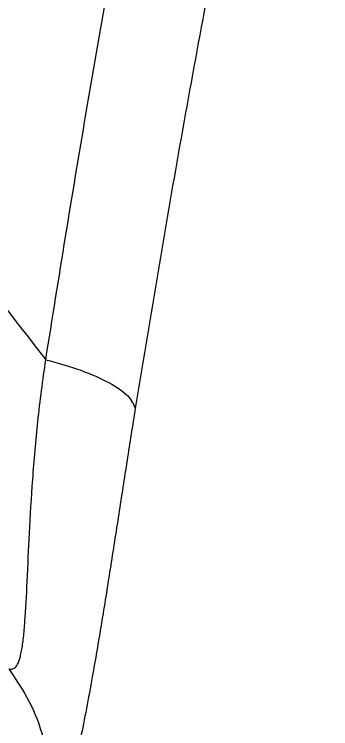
# Model space of a CAD drawing. Extents: x 400 to 501, y 484 to 634.
# Drawn here: x 411.428 to 412.684, y 558.63 to 561.472 of the extents above; entities that cross this region are included whole.
import ezdxf

# ---------------------------------------------------------------- set-up
doc = ezdxf.new("R2010")
doc.units = 0
doc.header["$MEASUREMENT"] = 0
doc.layers.add('DIM', color=3, linetype='Continuous')
doc.layers.add('GEOMETRY', color=3, linetype='Continuous', lineweight=25)

# ---------------------------------------------------------------- blocks, each defined once
blk = doc.blocks.new('2026 GRANDEE')
at = {"layer": 'GEOMETRY', "ltscale": 16}
for points, knots in [([(-38.8723, -36.7426), (-38.8201, -36.4169), (-38.7161, -35.7669), (-38.5414, -34.7967), (-38.3553, -33.8335), (-38.2194, -33.1933), (-38.1518, -32.8747)], [0, 0, 0, 0, 0.253091, 0.505139, 0.753701, 1, 1, 1, 1]), ([(-37.7406, -32.9177), (-37.8139, -33.2501), (-37.9607, -33.9165), (-38.1619, -34.9185), (-38.35, -35.925), (-38.4612, -36.5988), (-38.5169, -36.9358)], [0, 0, 0, 0, 0.2474, 0.495926, 0.747892, 1, 1, 1, 1]), ([(-40.3691, -34.8218), (-40.1199, -35.1398), (-39.6192, -35.7788), (-39.122, -36.4203), (-38.8723, -36.7426)], [0, 0, 0, 0, 0.497641, 1, 1, 1, 1]), ([(-39.0186, -37.9729), (-39.0138, -37.9735), (-39.0048, -37.9746), (-38.9907, -37.9664), (-38.9783, -37.9429), (-38.9682, -37.9038), (-38.9604, -37.8503), (-38.9526, -37.7625), (-38.9457, -37.6244), (-38.9373, -37.4312), (-38.9245, -37.2164), (-38.9054, -36.9841), (-38.8835, -36.8244), (-38.8723, -36.7426)], [0, 0, 0, 0, 0.0802235, 0.1513838, 0.2153754, 0.2744632, 0.3307471, 0.3860362, 0.4978614, 0.6146281, 0.7370108, 0.865111, 1, 1, 1, 1]), ([(-38.8723, -36.7426), (-38.8242, -36.756), (-38.7281, -36.7829), (-38.6166, -36.8333), (-38.5382, -36.8861), (-38.524, -36.9192), (-38.5169, -36.9358)], [0, 0, 0, 0, 0.250002, 0.5, 0.749998, 1, 1, 1, 1]), ([(-38.5169, -36.9358), (-38.5278, -37.0047), (-38.5499, -37.1453), (-38.5828, -37.3598), (-38.6168, -37.578), (-38.6518, -37.7968), (-38.6833, -37.9828), (-38.711, -38.1335), (-38.7345, -38.2514), (-38.758, -38.3559), (-38.7811, -38.442), (-38.803, -38.5043), (-38.8209, -38.5363), (-38.8353, -38.549), (-38.8465, -38.5517), (-38.8536, -38.5509), (-38.857, -38.5505)], [0, 0, 0, 0, 0.083818, 0.170772, 0.260532, 0.35337, 0.449896, 0.512511, 0.577153, 0.644126, 0.713644, 0.785595, 0.859046, 0.90795, 0.955641, 1, 1, 1, 1]), ([(-39.0186, -37.9729), (-38.9898, -38.0153), (-38.9324, -38.1002), (-38.8788, -38.245), (-38.8494, -38.3968), (-38.8545, -38.4992), (-38.857, -38.5505)], [0, 0, 0, 0, 0.2500001, 0.5, 0.7499999, 1, 1, 1, 1])]:
    blk.add_open_spline(points, degree=3, knots=knots, dxfattribs=at)

msp = doc.modelspace()

# ---------------------------------------------------------------- block references
at = {"layer": 'DIM'}
msp.add_blockref('2026 GRANDEE', (450.4248, 596.8403), dxfattribs=at)

doc.saveas('drawing.dxf')
